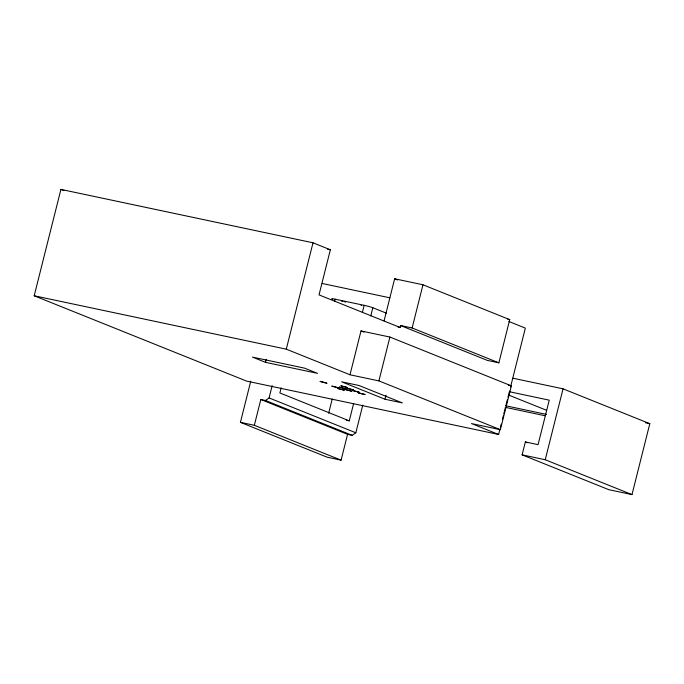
<?xml version="1.0" encoding="UTF-8"?>
<svg xmlns="http://www.w3.org/2000/svg" width="684" height="684" viewBox="0 0 684 684"><rect width="100%" height="100%" fill="white"/><g stroke="black" fill="none" stroke-linecap="round" stroke-linejoin="round"><path stroke-width="1.03" d="M499.919 429.313L498.627 434.477L246.539 381.082L34.2 295.779L60.919 189.4L313.007 242.794L330.355 249.771L319.018 294.898L400.08 327.465L400.559 325.533L412.127 327.978L498.875 362.828L509.725 319.633L422.977 284.783L394.642 278.781L384.083 320.83M341.085 460.144L254.337 425.286L260.818 399.499L347.566 434.349L341.085 460.144L327.166 457.194L240.417 422.344L250.754 381.193M265.503 362.349L252.49 357.116L304.525 368.137L317.538 373.37L265.503 362.349L266.247 359.374M260.818 399.499L265.452 400.482L269.086 397.926L272.164 385.648M349.994 374.772L361.007 330.928L389.914 337.05L511.367 385.844L500.355 429.68L378.902 380.894L349.994 374.772L286.288 349.173L313.007 242.794M281.158 387.871L279.876 392.967L349.276 420.848L353.628 403.517M334.741 301.259L335.254 299.216L364.162 305.338A6.66 0.479 14.1 0 1 372.831 307.732L386.332 313.152M328.653 413.256L332.236 398.994M362.366 312.477L364.162 305.338M370.788 315.88L372.831 307.732M347.566 434.349L352.2 435.332L355.834 432.775L362.768 405.15M378.902 380.894L389.914 337.05M385.032 399.242L341.658 381.817L358.997 385.494L402.372 402.919L385.032 399.242L386.032 395.241M412.127 327.978L422.977 284.783M500.44 427.252L501.218 424.148M502.518 418.993L503.296 415.889M503.817 413.829L505.373 407.63M505.886 405.561L507.442 399.362M507.964 397.301L509.52 391.103M510.555 386.973L525.346 328.106L508.845 321.471M512.983 378.226L563.052 388.828L649.8 423.678L631.99 494.6L608.863 489.701L522.106 454.851L525.346 441.949L538.069 444.651L549.243 400.166L509.52 391.752M631.99 494.6L545.234 459.742L563.052 388.828M361.588 305.372L361.092 305.44M341.359 301.054L342.949 301.387M327.397 249.138L330.355 249.771M507.802 319.223L509.725 319.633M322.232 283.492L389.871 297.814M398.105 327.046L400.08 327.465M498.875 362.828L487.316 360.382L400.559 325.533M508.263 385.186L511.367 385.844M645.628 422.798L649.8 423.678M34.2 295.779L286.288 349.173M505.904 405.809L546.49 414.41M505.339 407.339L545.054 415.752M500.355 429.68L471.447 423.558L498.627 434.477M522.106 454.851L545.234 459.742M346.224 420.198L349.276 420.848M240.417 422.344L254.337 425.286M344.719 301.841L345.523 302.072M394.642 278.781L397.609 279.97M60.919 189.4L63.894 190.597M361.007 330.928L363.965 332.116M508.853 395.138L546.533 410.272M525.346 441.949L527.321 442.745M269.086 397.926L355.834 432.775M265.452 400.482L352.2 435.332M332.364 299.156A6.66 0.479 14.1 0 1 335.254 299.216M358.202 392.813L364.991 394.523L358.202 392.813M320.163 381.424L326.832 383.185L320.163 381.424M331.92 386.127L338.212 387.785L331.92 386.127M340.983 385.836L347.652 387.597L340.983 385.836M339.247 387.118L345.916 388.88L339.247 387.118M337.511 388.392L344.189 390.162L337.511 388.392M346.762 388.161L353.431 389.923L346.762 388.161M345.027 389.435L351.704 391.205L345.027 389.435M352.542 390.478L359.22 392.248L352.542 390.478"/></g></svg>
